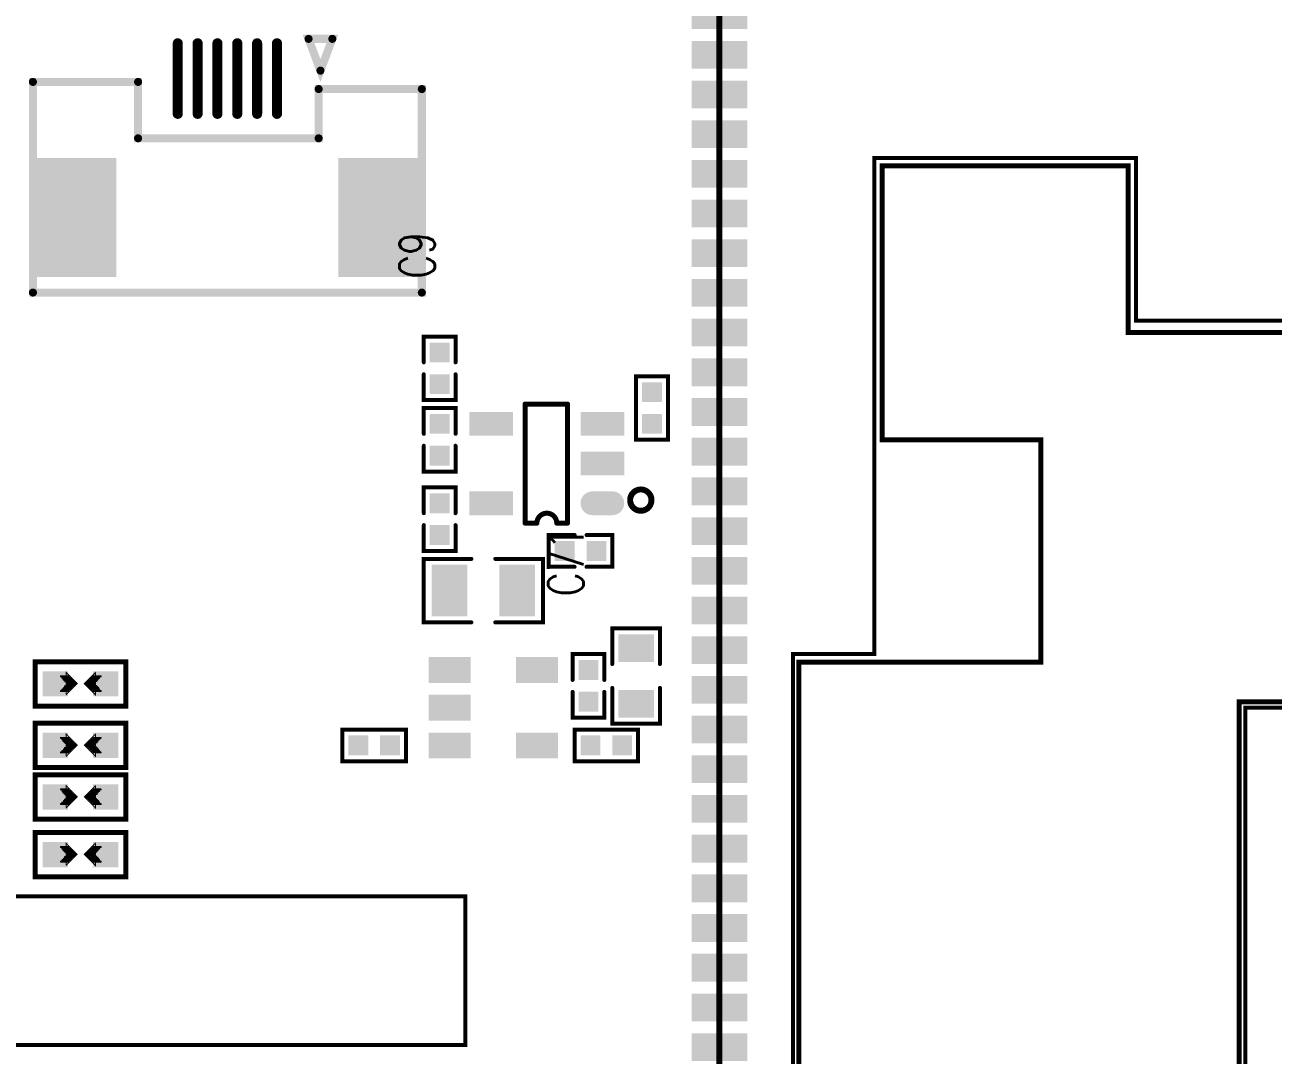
# Model space of a CAD drawing. Extents: x -122 to 0, y 0 to 77.
# Drawn here: x -104.2 to -72.75, y 24 to 49.95 of the extents above; entities that cross this region are included whole.
import ezdxf

# ---------------------------------------------------------------- set-up
doc = ezdxf.new("R2010")
doc.units = 0
doc.linetypes.add('TRMIDX_0', pattern=[2, 1, 1])
doc.linetypes.add('TRMIDX_1', pattern=[2, 1, 1])
for name, color, linetype in [('BOARD_CUTOUT_00', 255, 'CONTINUOUS'), ('DRIL_PLTE_THRU_01', 34, 'CONTINUOUS'), ('PADS_INNER', 43, 'CONTINUOUS'), ('PADS_TOP', 43, 'CONTINUOUS'), ('PART_NAME_01', 254, 'CONTINUOUS'), ('PART_TOP_2DLINE_00', 253, 'CONTINUOUS'), ('PART_TOP_2DLINE_01', 253, 'CONTINUOUS'), ('PART_TOP_COPPER_01', 253, 'CONTINUOUS')]:
    doc.layers.add(name, color=color, linetype=linetype)
doc.styles.add('W0$127', font='simplex', dxfattribs={"width": 0.75})

# ---------------------------------------------------------------- blocks, each defined once
blk = doc.blocks.new('SMOOTH_0$1')
at = {"const_width": 0.05}
blk.add_lwpolyline([(-0.025, 0, 1), (0.025, 0, 1)], format="xyb", close=True, dxfattribs=at)
blk = doc.blocks.new('BOARD_33')
at = {"layer": 'BOARD_CUTOUT_00', "const_width": 0.1}
for points in [[(43.8, -28.8), (37.2, -28.8), (37.2, -41.3), (35.15, -41.3), (35.15, -52.75), (46.55, -52.75), (46.55, -42.65), (54.15, -42.65), (54.15, -32.9), (43.8, -32.9)], [(15.3, -47.4), (26.9, -47.4), (26.9, -51.15), (15.3, -51.15)]]:
    blk.add_lwpolyline(points, close=True, dxfattribs=at)
at = {"layer": 'BOARD_CUTOUT_00'}
for p in [(37.2, -28.8), (43.8, -28.8), (43.8, -32.9), (35.15, -41.3), (37.2, -41.3), (46.55, -42.65), (26.9, -47.4), (26.9, -51.15)]:
    blk.add_blockref('SMOOTH_0$1', p, dxfattribs=at)
blk = doc.blocks.new('PART_BODY_TOP_46')
at = {"layer": 'PART_TOP_2DLINE_00', "const_width": 0.1}
for points in [[(-0.3, 0.8), (-1.5, 0.8), (-1.5, -0.8), (-0.3, -0.8)], [(0.3, 0.8), (1.5, 0.8), (1.5, -0.8), (0.3, -0.8)]]:
    blk.add_lwpolyline(points, dxfattribs=at)
at = {"layer": 'PART_TOP_2DLINE_00'}
for p in [(-1.5, 0.8), (-0.3, 0.8), (0.3, 0.8), (1.5, 0.8), (-1.5, -0.8), (-0.3, -0.8), (0.3, -0.8), (1.5, -0.8)]:
    blk.add_blockref('SMOOTH_0$1', p, dxfattribs=at)
blk = doc.blocks.new('DRIL_HOLE_0')
blk.add_lwpolyline([(0, 0, 1), (0, 0, 1)], format="xyb", close=True)
blk = doc.blocks.new('PAD_0')
blk.add_lwpolyline([(0, 0, 1), (0, 0, 1)], format="xyb", close=True)
blk = doc.blocks.new('PAD_2')
at = {"const_width": 0.9}
blk.add_lwpolyline([(-0.65, 0), (0.65, 0)], dxfattribs=at)
blk = doc.blocks.new('STK_TOP_9')
at = {"layer": 'DRIL_PLTE_THRU_01'}
blk.add_blockref('DRIL_HOLE_0', (0, 0), dxfattribs=at)
at = {"layer": 'PADS_INNER'}
blk.add_blockref('PAD_0', (0, 0), dxfattribs=at)
at = {"layer": 'PADS_TOP', "rotation": 90}
blk.add_blockref('PAD_2', (0, 0), dxfattribs=at)
blk = doc.blocks.new('SYM_TOP_7')
for name, p in [('STK_TOP_9', (-0.85, 0)), ('STK_TOP_9', (0.85, 0)), ('PART_BODY_TOP_46', (0, 0))]:
    blk.add_blockref(name, p)
blk = doc.blocks.new('PART_TOP_41')
blk.add_blockref('SYM_TOP_7', (0, 0))
blk = doc.blocks.new('SMOOTH_0$0254')
at = {"const_width": 0.0127}
blk.add_lwpolyline([(-0.00635, 0, 1), (0.00635, 0, 1)], format="xyb", close=True, dxfattribs=at)
blk = doc.blocks.new('SMOOTH_0$0508')
at = {"const_width": 0.0254}
blk.add_lwpolyline([(-0.0127, 0, 1), (0.0127, 0, 1)], format="xyb", close=True, dxfattribs=at)
blk = doc.blocks.new('SMOOTH_0$127')
at = {"const_width": 0.0635}
blk.add_lwpolyline([(-0.03175, 0, 1), (0.03175, 0, 1)], format="xyb", close=True, dxfattribs=at)
blk = doc.blocks.new('PART_BODY_TOP_51')
at = {"layer": 'PART_TOP_2DLINE_00', "const_width": 0.127}
blk.add_lwpolyline([(1.143, -0.5588), (1.143, 0.5588), (-1.143, 0.5588), (-1.143, -0.5588)], close=True, dxfattribs=at)
at = {"layer": 'PART_TOP_COPPER_01', "linetype": 'TRMIDX_0', "const_width": 0.0254}
for points in [[(-0.3556, -0.2667), (-0.08255, 0.00635), (-0.36195, 0.28575), (-0.36195, -0.254), (-0.3556, -0.254)], [(-0.3048, -0.1651), (-0.1397, 0), (-0.31115, 0.17145), (-0.31115, -0.1524), (-0.3048, -0.1524)]]:
    blk.add_lwpolyline(points, close=True, dxfattribs=at)
at = {"layer": 'PART_TOP_COPPER_01', "linetype": 'TRMIDX_0', "const_width": 0.0508}
for points in [[(-0.3048, 0.1905), (-0.4953, 0.1905)], [(-0.2667, 0.1524), (-0.4572, 0.1524)], [(-0.2413, 0.1143), (-0.4318, 0.1143)], [(-0.2159, 0.0889), (-0.4064, 0.0889)], [(-0.1905, 0.0635), (-0.381, 0.0635)], [(-0.1524, 0.0381), (-0.3429, 0.0381)], [(-0.1397, -0.0127), (-0.3302, -0.0127)], [(-0.127, 0.0127), (-0.3175, 0.0127)], [(-0.3048, -0.1778), (-0.4953, -0.1778)], [(-0.2667, -0.1397), (-0.4572, -0.1397)], [(-0.2286, -0.1016), (-0.4191, -0.1016)], [(-0.2032, -0.0635), (-0.3937, -0.0635)], [(-0.1651, -0.0381), (-0.3556, -0.0381)]]:
    blk.add_lwpolyline(points, dxfattribs=at)
at = {"layer": 'PART_TOP_COPPER_01', "linetype": 'TRMIDX_1', "const_width": 0.0254}
for points in [[(0.3683, 0.2794), (0.09525, 0.00635), (0.37465, -0.27305), (0.37465, 0.2667), (0.3683, 0.2667)], [(0.3175, 0.1778), (0.1524, 0.0127), (0.32385, -0.15875), (0.32385, 0.1651), (0.3175, 0.1651)]]:
    blk.add_lwpolyline(points, close=True, dxfattribs=at)
at = {"layer": 'PART_TOP_COPPER_01', "linetype": 'TRMIDX_1', "const_width": 0.0508}
for points in [[(0.1397, 0), (0.3302, 0)], [(0.1524, 0.0254), (0.3429, 0.0254)], [(0.1651, -0.0254), (0.3556, -0.0254)], [(0.1778, 0.0508), (0.3683, 0.0508)], [(0.2159, 0.0762), (0.4064, 0.0762)], [(0.2413, 0.1143), (0.4318, 0.1143)], [(0.2794, 0.1524), (0.4699, 0.1524)], [(0.3175, 0.1905), (0.508, 0.1905)], [(0.2032, -0.0508), (0.3937, -0.0508)], [(0.2286, -0.0762), (0.4191, -0.0762)], [(0.254, -0.1016), (0.4445, -0.1016)], [(0.2794, -0.1397), (0.4699, -0.1397)], [(0.3175, -0.1778), (0.508, -0.1778)]]:
    blk.add_lwpolyline(points, dxfattribs=at)
at = {"layer": 'PART_TOP_2DLINE_00'}
for p in [(-1.143, 0.5588), (1.143, 0.5588), (-1.143, -0.5588), (1.143, -0.5588)]:
    blk.add_blockref('SMOOTH_0$127', p, dxfattribs=at)
at = {"layer": 'PART_TOP_COPPER_01'}
for name, p in [('SMOOTH_0$0508', (-0.4953, 0.1905)), ('SMOOTH_0$0508', (-0.4572, 0.1524)), ('SMOOTH_0$0508', (-0.4318, 0.1143)), ('SMOOTH_0$0508', (-0.4064, 0.0889)), ('SMOOTH_0$0508', (-0.381, 0.0635)), ('SMOOTH_0$0254', (-0.36195, 0.28575)), ('SMOOTH_0$0508', (-0.3429, 0.0381)), ('SMOOTH_0$0508', (-0.3302, -0.0127)), ('SMOOTH_0$0508', (-0.3175, 0.0127)), ('SMOOTH_0$0508', (-0.3048, 0.1905)), ('SMOOTH_0$0254', (-0.31115, 0.17145)), ('SMOOTH_0$0508', (-0.2667, 0.1524)), ('SMOOTH_0$0508', (-0.2413, 0.1143)), ('SMOOTH_0$0508', (-0.2159, 0.0889)), ('SMOOTH_0$0508', (-0.1905, 0.0635)), ('SMOOTH_0$0508', (-0.1524, 0.0381)), ('SMOOTH_0$0508', (-0.1397, -0.0127)), ('SMOOTH_0$0508', (-0.127, 0.0127)), ('SMOOTH_0$0254', (-0.1397, 0)), ('SMOOTH_0$0254', (-0.08255, 0.00635)), ('SMOOTH_0$0254', (0.09525, 0.00635)), ('SMOOTH_0$0508', (0.1397, 0)), ('SMOOTH_0$0508', (0.1524, 0.0254)), ('SMOOTH_0$0254', (0.1524, 0.0127)), ('SMOOTH_0$0508', (0.1651, -0.0254)), ('SMOOTH_0$0508', (0.1778, 0.0508)), ('SMOOTH_0$0508', (0.2159, 0.0762)), ('SMOOTH_0$0508', (0.2413, 0.1143)), ('SMOOTH_0$0508', (0.2794, 0.1524)), ('SMOOTH_0$0508', (0.3175, 0.1905)), ('SMOOTH_0$0254', (0.3175, 0.1778)), ('SMOOTH_0$0254', (0.3175, 0.1651)), ('SMOOTH_0$0508', (0.3302, 0)), ('SMOOTH_0$0254', (0.32385, 0.1651)), ('SMOOTH_0$0508', (0.3429, 0.0254)), ('SMOOTH_0$0508', (0.3556, -0.0254)), ('SMOOTH_0$0508', (0.3683, 0.0508)), ('SMOOTH_0$0254', (0.3683, 0.2794)), ('SMOOTH_0$0254', (0.3683, 0.2667)), ('SMOOTH_0$0254', (0.37465, 0.2667)), ('SMOOTH_0$0508', (0.4064, 0.0762)), ('SMOOTH_0$0508', (0.4318, 0.1143)), ('SMOOTH_0$0508', (0.4699, 0.1524)), ('SMOOTH_0$0508', (0.508, 0.1905)), ('SMOOTH_0$0508', (-0.4953, -0.1778)), ('SMOOTH_0$0508', (-0.4572, -0.1397)), ('SMOOTH_0$0508', (-0.4191, -0.1016)), ('SMOOTH_0$0508', (-0.3937, -0.0635)), ('SMOOTH_0$0508', (-0.3556, -0.0381)), ('SMOOTH_0$0254', (-0.36195, -0.254)), ('SMOOTH_0$0254', (-0.3556, -0.254)), ('SMOOTH_0$0254', (-0.3556, -0.2667)), ('SMOOTH_0$0508', (-0.3048, -0.1778)), ('SMOOTH_0$0254', (-0.31115, -0.1524)), ('SMOOTH_0$0254', (-0.3048, -0.1524)), ('SMOOTH_0$0254', (-0.3048, -0.1651)), ('SMOOTH_0$0508', (-0.2667, -0.1397)), ('SMOOTH_0$0508', (-0.2286, -0.1016)), ('SMOOTH_0$0508', (-0.2032, -0.0635)), ('SMOOTH_0$0508', (-0.1651, -0.0381)), ('SMOOTH_0$0508', (0.2032, -0.0508)), ('SMOOTH_0$0508', (0.2286, -0.0762)), ('SMOOTH_0$0508', (0.254, -0.1016)), ('SMOOTH_0$0508', (0.2794, -0.1397)), ('SMOOTH_0$0508', (0.3175, -0.1778)), ('SMOOTH_0$0254', (0.32385, -0.15875)), ('SMOOTH_0$0254', (0.37465, -0.27305)), ('SMOOTH_0$0508', (0.3937, -0.0508)), ('SMOOTH_0$0508', (0.4191, -0.0762)), ('SMOOTH_0$0508', (0.4445, -0.1016)), ('SMOOTH_0$0508', (0.4699, -0.1397)), ('SMOOTH_0$0508', (0.508, -0.1778))]:
    blk.add_blockref(name, p, dxfattribs=at)
blk = doc.blocks.new('PAD_13')
at = {"const_width": 0.635}
blk.add_lwpolyline([(-0.3175, 0), (0.3175, 0)], dxfattribs=at)
blk = doc.blocks.new('STK_TOP_15')
at = {"layer": 'DRIL_PLTE_THRU_01'}
blk.add_blockref('DRIL_HOLE_0', (0, 0), dxfattribs=at)
at = {"layer": 'PADS_INNER'}
blk.add_blockref('PAD_0', (0, 0), dxfattribs=at)
at = {"layer": 'PADS_TOP', "rotation": 90}
blk.add_blockref('PAD_13', (0, 0), dxfattribs=at)
blk = doc.blocks.new('SYM_TOP_12')
for name, p in [('STK_TOP_15', (-0.635, 0)), ('STK_TOP_15', (0.635, 0)), ('PART_BODY_TOP_51', (0, 0))]:
    blk.add_blockref(name, p)
blk = doc.blocks.new('PART_TOP_43')
blk.add_blockref('SYM_TOP_12', (0, 0))
blk = doc.blocks.new('PART_TOP_49')
blk.add_blockref('SYM_TOP_12', (0, 0))
blk = doc.blocks.new('PART_TOP_50')
blk.add_blockref('SYM_TOP_12', (0, 0))
blk = doc.blocks.new('PART_TOP_51')
blk.add_blockref('SYM_TOP_12', (0, 0))
blk = doc.blocks.new('SMOOTH_0$2032')
at = {"const_width": 0.1016}
blk.add_lwpolyline([(-0.0508, 0, 1), (0.0508, 0, 1)], format="xyb", close=True, dxfattribs=at)
blk = doc.blocks.new('PART_BODY_TOP_52')
at = {"layer": 'PART_TOP_2DLINE_00', "const_width": 0.203}
blk.add_lwpolyline([(2.045, 1), (2.345, 0.2), (2.645, 1)], close=True, dxfattribs=at)
at = {"layer": 'PART_TOP_2DLINE_01', "const_width": 0.203}
blk.add_lwpolyline([(-2.25, -0.085), (-4.9, -0.085), (-4.9, -5.391), (4.9, -5.391), (4.9, -0.265), (2.3, -0.265), (2.3, -1.505), (-2.25, -1.505)], close=True, dxfattribs=at)
at = {"layer": 'PART_TOP_2DLINE_00'}
for p in [(2.045, 1), (2.645, 1), (2.345, 0.2)]:
    blk.add_blockref('SMOOTH_0$2032', p, dxfattribs=at)
at = {"layer": 'PART_TOP_2DLINE_01'}
for p in [(-4.9, -0.085), (-2.25, -0.085), (2.3, -0.265), (4.9, -0.265), (-2.25, -1.505), (2.3, -1.505), (-4.9, -5.391), (4.9, -5.391)]:
    blk.add_blockref('SMOOTH_0$2032', p, dxfattribs=at)
blk = doc.blocks.new('PAD_14')
at = {"const_width": 0.127}
blk.add_lwpolyline([(-0.889, -0.0635), (0.889, -0.0635, 1), (0.889, 0.0635), (-0.889, 0.0635, 1)], format="xyb", close=True, dxfattribs=at)
blk = doc.blocks.new('STK_TOP_16')
at = {"layer": 'DRIL_PLTE_THRU_01'}
blk.add_blockref('DRIL_HOLE_0', (0, 0), dxfattribs=at)
at = {"layer": 'PADS_INNER'}
blk.add_blockref('PAD_0', (0, 0), dxfattribs=at)
at = {"layer": 'PADS_TOP', "rotation": 90}
blk.add_blockref('PAD_14', (0, 0), dxfattribs=at)
blk = doc.blocks.new('PAD_16')
at = {"const_width": 2}
blk.add_lwpolyline([(-1.5, 0), (1.5, 0)], dxfattribs=at)
blk = doc.blocks.new('STK_TOP_17')
at = {"layer": 'DRIL_PLTE_THRU_01'}
blk.add_blockref('DRIL_HOLE_0', (0, 0), dxfattribs=at)
at = {"layer": 'PADS_INNER'}
blk.add_blockref('PAD_0', (0, 0), dxfattribs=at)
at = {"layer": 'PADS_TOP', "rotation": 90}
blk.add_blockref('PAD_16', (0, 0), dxfattribs=at)
blk = doc.blocks.new('SYM_TOP_13')
for name, p in [('PART_BODY_TOP_52', (0, 0)), ('STK_TOP_16', (-1.25, 0)), ('STK_TOP_16', (-0.75, 0)), ('STK_TOP_16', (-0.25, 0)), ('STK_TOP_16', (0.25, 0)), ('STK_TOP_16', (0.75, 0)), ('STK_TOP_16', (1.25, 0)), ('STK_TOP_17', (-3.8, -3.5)), ('STK_TOP_17', (3.8, -3.5))]:
    blk.add_blockref(name, p)
blk = doc.blocks.new('PART_TOP_52')
blk.add_blockref('SYM_TOP_13', (0, 0))
blk = doc.blocks.new('PART_BODY_TOP_66')
at = {"layer": 'PART_TOP_2DLINE_01', "const_width": 0.1}
blk.add_lwpolyline([(-0.8, 0.4), (0.8, 0.4), (0.8, -0.4), (-0.8, -0.4)], close=True, dxfattribs=at)
at = {"layer": 'PART_TOP_2DLINE_01'}
for p in [(-0.8, 0.4), (0.8, 0.4), (-0.8, -0.4), (0.8, -0.4)]:
    blk.add_blockref('SMOOTH_0$1', p, dxfattribs=at)
blk = doc.blocks.new('PAD_5')
at = {"const_width": 0.5}
blk.add_lwpolyline([(-0.25, 0), (0.25, 0)], dxfattribs=at)
blk = doc.blocks.new('STK_TOP_7')
at = {"layer": 'DRIL_PLTE_THRU_01'}
blk.add_blockref('DRIL_HOLE_0', (0, 0), dxfattribs=at)
at = {"layer": 'PADS_INNER'}
blk.add_blockref('PAD_0', (0, 0), dxfattribs=at)
at = {"layer": 'PADS_TOP'}
blk.add_blockref('PAD_5', (0, 0), dxfattribs=at)
blk = doc.blocks.new('SYM_TOP_27')
for name, p in [('PART_BODY_TOP_66', (0, 0)), ('STK_TOP_7', (-0.4, 0)), ('STK_TOP_7', (0.4, 0))]:
    blk.add_blockref(name, p)
blk = doc.blocks.new('PART_TOP_140')
blk.add_blockref('SYM_TOP_27', (0, 0))
blk = doc.blocks.new('PART_TOP_141')
blk.add_blockref('SYM_TOP_27', (0, 0))
blk = doc.blocks.new('PART_TOP_142')
blk.add_blockref('SYM_TOP_27', (0, 0))
blk = doc.blocks.new('PART_BODY_TOP_73')
at = {"layer": 'PART_TOP_2DLINE_01'}
for points, const_width in [([(-3, 35), (32, 35), (32, 0), (-3, 0)], 0.152), ([(0.6, 33), (11.7, 33), (11.7, 26.9), (17.3, 26.9), (17.3, 30.9), (24.2, 30.9), (24.2, 24.7), (20, 24.7), (20, 14.5), (19.8, 14.3), (10.7, 14.3), (10.7, 21.9), (0.6, 21.9)], 0.127)]:
    blk.add_lwpolyline(points, close=True, dxfattribs=dict(at, const_width=const_width))
for p in [(11.7, 33), (17.3, 30.9), (24.2, 30.9), (11.7, 26.9), (17.3, 26.9), (20, 24.7), (24.2, 24.7), (10.7, 21.9)]:
    blk.add_blockref('SMOOTH_0$127', p, dxfattribs=at)
blk = doc.blocks.new('PAD_48')
blk.add_lwpolyline([(0, 0), (0, 0)])
blk = doc.blocks.new('PAD_51')
at = {"const_width": 0.7}
blk.add_lwpolyline([(-0.7, 0), (0.7, 0)], dxfattribs=at)
blk = doc.blocks.new('STK_TOP_55')
at = {"layer": 'DRIL_PLTE_THRU_01'}
blk.add_blockref('DRIL_HOLE_0', (0, 0), dxfattribs=at)
at = {"layer": 'PADS_INNER'}
blk.add_blockref('PAD_48', (0, 0), dxfattribs=at)
at = {"layer": 'PADS_TOP', "rotation": 90}
blk.add_blockref('PAD_51', (0, 0), dxfattribs=at)
blk = doc.blocks.new('SYM_TOP_34')
for name, p in [('STK_TOP_55', (2, 35)), ('STK_TOP_55', (3, 35)), ('STK_TOP_55', (4, 35)), ('STK_TOP_55', (5, 35)), ('STK_TOP_55', (6, 35)), ('STK_TOP_55', (7, 35)), ('STK_TOP_55', (8, 35)), ('STK_TOP_55', (9, 35)), ('STK_TOP_55', (10, 35)), ('STK_TOP_55', (11, 35)), ('STK_TOP_55', (12, 35)), ('STK_TOP_55', (13, 35)), ('STK_TOP_55', (14, 35)), ('STK_TOP_55', (15, 35)), ('STK_TOP_55', (16, 35)), ('STK_TOP_55', (17, 35)), ('STK_TOP_55', (18, 35)), ('STK_TOP_55', (19, 35)), ('STK_TOP_55', (20, 35)), ('STK_TOP_55', (21, 35)), ('STK_TOP_55', (22, 35)), ('STK_TOP_55', (23, 35)), ('STK_TOP_55', (24, 35)), ('STK_TOP_55', (25, 35)), ('STK_TOP_55', (26, 35)), ('STK_TOP_55', (27, 35)), ('STK_TOP_55', (28, 35)), ('PART_BODY_TOP_73', (0, 0))]:
    blk.add_blockref(name, p)
blk = doc.blocks.new('PART_TOP_153')
blk.add_blockref('SYM_TOP_34', (0, 0))
blk = doc.blocks.new('PAD_55')
at = {"const_width": 0.65}
blk.add_lwpolyline([(-0.53, 0), (0.53, 0)], dxfattribs=at)
blk = doc.blocks.new('STK_TOP_63')
at = {"layer": 'DRIL_PLTE_THRU_01'}
blk.add_blockref('DRIL_HOLE_0', (0, 0), dxfattribs=at)
at = {"layer": 'PADS_INNER'}
blk.add_blockref('PAD_0', (0, 0), dxfattribs=at)
at = {"layer": 'PADS_TOP', "rotation": 90}
blk.add_blockref('PAD_55', (0, 0), dxfattribs=at)
blk = doc.blocks.new('SYM_TOP_37')
for p in [(-0.95, 1.1), (0.95, 1.1), (-0.95, -1.1), (0, -1.1), (0.95, -1.1)]:
    blk.add_blockref('STK_TOP_63', p)
blk = doc.blocks.new('PART_TOP_155')
blk.add_blockref('SYM_TOP_37', (0, 0))
blk = doc.blocks.new('PART_BODY_TOP_45')
at = {"layer": 'PART_TOP_2DLINE_00', "const_width": 0.1}
for points in [[(-0.3, 0.6), (-1.2, 0.6), (-1.2, -0.6), (-0.3, -0.6)], [(0.3, -0.6), (1.2, -0.6), (1.2, 0.6), (0.3, 0.6)]]:
    blk.add_lwpolyline(points, dxfattribs=at)
at = {"layer": 'PART_TOP_2DLINE_00'}
for p in [(-1.2, 0.6), (-0.3, 0.6), (0.3, 0.6), (1.2, 0.6), (-1.2, -0.6), (-0.3, -0.6), (0.3, -0.6), (1.2, -0.6)]:
    blk.add_blockref('SMOOTH_0$1', p, dxfattribs=at)
blk = doc.blocks.new('PAD_6')
at = {"const_width": 0.7}
blk.add_lwpolyline([(-0.45, 0), (0.45, 0)], dxfattribs=at)
blk = doc.blocks.new('STK_TOP_8')
at = {"layer": 'DRIL_PLTE_THRU_01'}
blk.add_blockref('DRIL_HOLE_0', (0, 0), dxfattribs=at)
at = {"layer": 'PADS_INNER'}
blk.add_blockref('PAD_0', (0, 0), dxfattribs=at)
at = {"layer": 'PADS_TOP', "rotation": 90}
blk.add_blockref('PAD_6', (0, 0), dxfattribs=at)
blk = doc.blocks.new('SYM_TOP_6')
for name, p in [('PART_BODY_TOP_45', (0, 0)), ('STK_TOP_8', (-0.7, 0)), ('STK_TOP_8', (0.7, 0))]:
    blk.add_blockref(name, p)
blk = doc.blocks.new('PART_TOP_212')
blk.add_blockref('SYM_TOP_6', (0, 0))
blk = doc.blocks.new('PART_BODY_TOP_44')
at = {"layer": 'PART_TOP_2DLINE_00', "const_width": 0.1}
for points in [[(-0.15, 0.4), (-0.8, 0.4), (-0.8, -0.4), (-0.15, -0.4)], [(0.15, -0.4), (0.8, -0.4), (0.8, 0.4), (0.15, 0.4)]]:
    blk.add_lwpolyline(points, dxfattribs=at)
at = {"layer": 'PART_TOP_2DLINE_00'}
for p in [(-0.8, 0.4), (-0.15, 0.4), (0.15, 0.4), (0.8, 0.4), (-0.8, -0.4), (-0.15, -0.4), (0.15, -0.4), (0.8, -0.4)]:
    blk.add_blockref('SMOOTH_0$1', p, dxfattribs=at)
blk = doc.blocks.new('SYM_TOP_5')
for name, p in [('PART_BODY_TOP_44', (0, 0)), ('STK_TOP_7', (-0.4, 0)), ('STK_TOP_7', (0.4, 0))]:
    blk.add_blockref(name, p)
blk = doc.blocks.new('PART_TOP_222')
blk.add_blockref('SYM_TOP_5', (0, 0))
at = {"layer": 'PART_NAME_01', "style": 'W0$127', "width": 0.75}
blk.add_text('C71', height=0.889, dxfattribs=at).set_placement((2.259, 0.126))
blk = doc.blocks.new('PART_BODY_TOP_96')
at = {"layer": 'PART_TOP_2DLINE_00', "const_width": 0.15}
blk.add_lwpolyline([(-2.1, 0.92, 1), (-2.637, 0.92, 1)], format="xyb", close=True, dxfattribs=at)
at = {"layer": 'PART_TOP_2DLINE_00', "const_width": 0.127}
for points in [[(-0.521, 1.5), (-0.25, 1.5)], [(-0.521, -1.5), (-0.521, 1.5)], [(0.25, 1.5), (0.547, 1.5)], [(0.547, 1.5), (0.547, -1.5)], [(0.547, -1.5), (-0.521, -1.5)]]:
    blk.add_lwpolyline(points, dxfattribs=at)
blk.add_lwpolyline([(-0.25, 1.5, 1), (0.25, 1.5)], format="xyb", dxfattribs=at)
at = {"layer": 'PART_TOP_2DLINE_00'}
for p in [(-0.521, 1.5), (-0.521, 1.5), (-0.25, 1.5), (-0.25, 1.5), (0.25, 1.5), (0.25, 1.5), (0.547, 1.5), (0.547, 1.5), (-0.521, -1.5), (-0.521, -1.5), (0.547, -1.5), (0.547, -1.5)]:
    blk.add_blockref('SMOOTH_0$127', p, dxfattribs=at)
blk = doc.blocks.new('PAD_83')
at = {"const_width": 0.3}
blk.add_lwpolyline([(-0.25, -0.15), (0.25, -0.15, 1), (0.25, 0.15), (-0.25, 0.15, 1)], format="xyb", close=True, dxfattribs=at)
blk = doc.blocks.new('STK_TOP_90')
at = {"layer": 'DRIL_PLTE_THRU_01'}
blk.add_blockref('DRIL_HOLE_0', (0, 0), dxfattribs=at)
at = {"layer": 'PADS_INNER'}
blk.add_blockref('PAD_0', (0, 0), dxfattribs=at)
at = {"layer": 'PADS_TOP'}
blk.add_blockref('PAD_83', (0, 0), dxfattribs=at)
blk = doc.blocks.new('PAD_85')
at = {"const_width": 0.6}
blk.add_lwpolyline([(-0.55, 0), (0.55, 0)], dxfattribs=at)
blk = doc.blocks.new('STK_TOP_89')
at = {"layer": 'DRIL_PLTE_THRU_01'}
blk.add_blockref('DRIL_HOLE_0', (0, 0), dxfattribs=at)
at = {"layer": 'PADS_INNER'}
blk.add_blockref('PAD_0', (0, 0), dxfattribs=at)
at = {"layer": 'PADS_TOP'}
blk.add_blockref('PAD_85', (0, 0), dxfattribs=at)
blk = doc.blocks.new('SYM_TOP_57')
for name, p in [('PART_BODY_TOP_96', (0, 0)), ('STK_TOP_90', (-1.400048, 0.999998)), ('STK_TOP_89', (1.400048, 0.999998)), ('STK_TOP_89', (-1.400048, 0)), ('STK_TOP_89', (-1.400048, -0.999998)), ('STK_TOP_89', (1.400048, -0.999998))]:
    blk.add_blockref(name, p)
blk = doc.blocks.new('PART_TOP_256')
blk.add_blockref('SYM_TOP_57', (0, 0))
blk = doc.blocks.new('PART_TOP_259')
blk.add_blockref('SYM_TOP_5', (0, 0))
blk = doc.blocks.new('PART_TOP_260')
blk.add_blockref('SYM_TOP_5', (0, 0))
blk = doc.blocks.new('PART_TOP_261')
blk.add_blockref('SYM_TOP_5', (0, 0))
blk = doc.blocks.new('PART_TOP_262')
blk.add_blockref('SYM_TOP_5', (0, 0))
at = {"layer": 'PART_NAME_01', "style": 'W0$127', "width": 0.75}
blk.add_text('C9', height=0.889, dxfattribs=at).set_placement((2.259, 0.126))

msp = doc.modelspace()

# ---------------------------------------------------------------- block references
for name, p in [('BOARD_33', (-120, 75.4)), ('PART_TOP_52', (-99.1, 48.6)), ('PART_TOP_41', (-92.65, 35.7)), ('PART_TOP_50', (-102.8, 33.35)), ('PART_TOP_49', (-102.8, 31.8)), ('PART_TOP_141', (-95.4, 31.8)), ('PART_TOP_43', (-102.8, 30.5)), ('PART_TOP_51', (-102.8, 29.05))]:
    msp.add_blockref(name, p)
for name, p, rotation in [('PART_TOP_153', (-51.7, 22.2), 90), ('PART_TOP_262', (-93.75, 41.3), 90), ('PART_TOP_142', (-88.4, 40.3), 270), ('PART_TOP_261', (-93.75, 39.5), 90), ('PART_TOP_256', (-91.05, 38.9), 180), ('PART_TOP_259', (-93.75, 37.5), 270), ('PART_TOP_260', (-90.2, 36.7), 180), ('PART_TOP_222', (-90, 33.3), 90), ('PART_TOP_212', (-88.8, 33.55), 90), ('PART_TOP_155', (-92.4, 32.75), 270), ('PART_TOP_140', (-89.55, 31.8), 180)]:
    msp.add_blockref(name, p, dxfattribs=dict(rotation=rotation))

doc.saveas('drawing.dxf')
